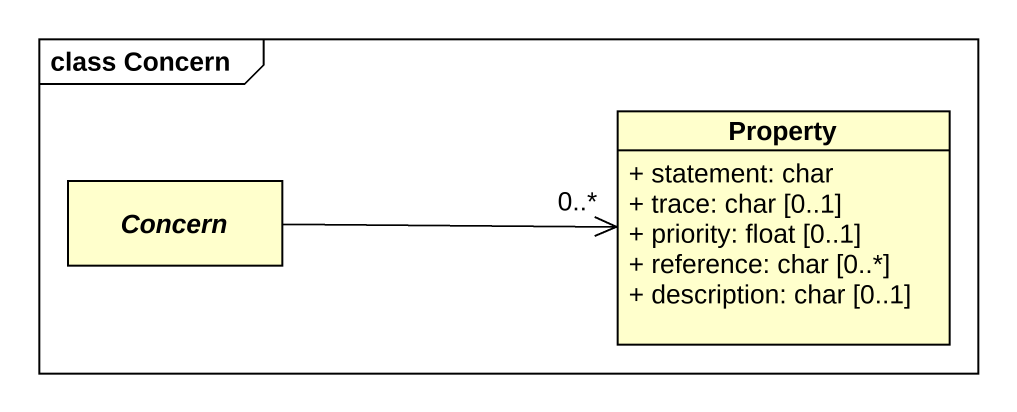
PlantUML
@startuml
mainframe class Concern
hide circle
hide empty members
skinparam classAttributeIconSize 0
class Property {
  + statement: char
  + trace: char [0..1]
  + priority: float [0..1]
  + reference: char [0..*]
  + description: char [0..1]
}
abstract class Concern
Concern -right-> "0..*" Property
@enduml
